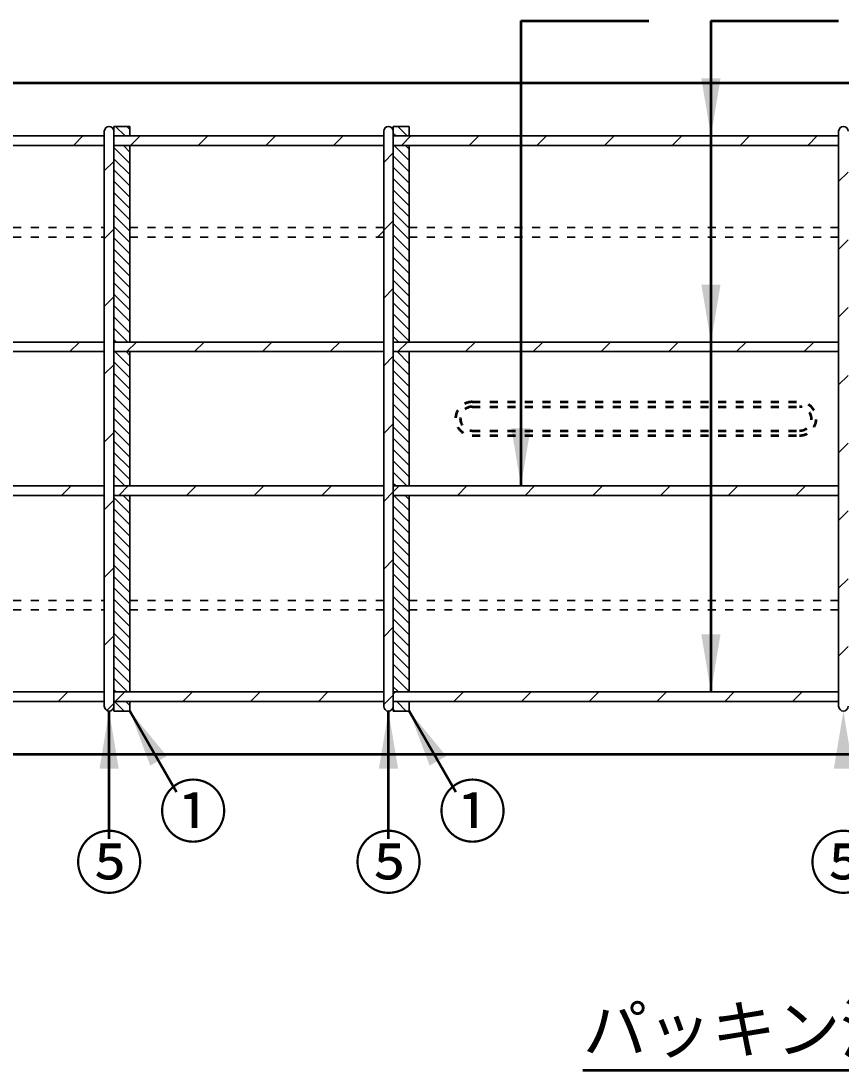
# Model space of a CAD drawing. Units: millimetres, scale not verified. Extents: x 100 to 4105, y 100 to 2870.
# Drawn here: x 3283 to 3796, y 1782 to 2438 of the extents above; entities that cross this region are included whole.
import ezdxf
from ezdxf.enums import TextEntityAlignment as Align

# ---------------------------------------------------------------- set-up
doc = ezdxf.new("R2010")
doc.units = ezdxf.units.MM
doc.header["$LTSCALE"] = 5
doc.linetypes.add('USER1', pattern=[2.2, 1, -1.2])
doc.layers.add('V-nasSTD', color=7, linetype='Continuous', lineweight=50)
doc.styles.add('ＭＳ ゴシック', font='')
doc.styles.get('ＭＳ ゴシック').set_extended_font_data('MS Gothic')

msp = doc.modelspace()

# ---------------------------------------------------------------- hatches: boundary and pattern name
at = {"layer": 'V-nasSTD'}
for points in [[(3720.814, 2402.351), (3714.814, 2366.351), (3708.814, 2402.351)], [(3720.814, 2273.351), (3714.814, 2237.351), (3708.814, 2273.351)], [(3601.814, 2183.351), (3595.814, 2147.351), (3589.814, 2183.351)], [(3720.814, 2054.351), (3714.814, 2018.351), (3708.814, 2054.351)], [(3343.814, 1970.351), (3337.814, 2006.351), (3331.814, 1970.351)], [(3374.01, 1978.174), (3350.814, 2006.351), (3363.617, 1972.174)], [(3518.814, 1970.351), (3512.814, 2006.351), (3506.814, 1970.351)], [(3549.01, 1978.174), (3525.814, 2006.351), (3538.617, 1972.174)], [(3803.814, 1970.351), (3797.814, 2006.351), (3791.814, 1970.351)]]:
    msp.add_hatch(color=256, dxfattribs=at).paths.add_polyline_path(points)

# ---------------------------------------------------------------- linework, layer by layer
for p, q in [((3595.814, 2438.351), (3595.814, 2147.351)), ((3595.814, 2438.351), (3675.814, 2438.351)), ((3714.814, 2438.351), (3714.814, 2018.351)), ((3714.814, 2438.351), (3794.814, 2438.351)), ((3917.814, 2399.351), (1917.814, 2399.351)), ((3337.814, 1926.401), (3337.814, 2006.351)), ((3380.104, 1955.619), (3350.814, 2006.351)), ((3512.814, 1926.401), (3512.814, 2006.351)), ((3555.104, 1955.619), (3525.814, 2006.351)), ((1917.814, 1979.351), (3917.814, 1979.351)), ((3634.606, 1781.636), (3917.814, 1781.636))]:
    msp.add_line(p, q, dxfattribs=at)
at = {"layer": 'V-nasSTD', "lineweight": 35}
for p, q in [((3350.814, 2372.351), (3340.814, 2372.351)), ((3340.814, 2372.351), (3340.814, 2369.351)), ((3341.833, 2372.351), (3347.833, 2366.351)), ((3348.904, 2372.351), (3350.814, 2370.441)), ((3350.814, 2372.351), (3350.814, 2366.351)), ((3525.814, 2372.351), (3515.814, 2372.351)), ((3515.814, 2372.351), (3515.814, 2369.351)), ((3518.61, 2372.351), (3524.61, 2366.351)), ((3525.681, 2372.351), (3525.814, 2372.218)), ((3525.814, 2372.351), (3525.814, 2366.351)), ((3025.814, 2366.351), (3334.814, 2366.351)), ((3315.458, 2360.351), (3321.458, 2366.351)), ((3334.814, 2369.351), (3334.814, 2009.351)), ((3340.814, 2369.351), (3340.814, 2009.351)), ((3340.814, 2366.351), (3509.814, 2366.351)), ((3351.194, 2360.351), (3357.194, 2366.351)), ((3393.62, 2360.351), (3399.62, 2366.351)), ((3436.046, 2360.351), (3442.046, 2366.351)), ((3478.473, 2360.351), (3484.473, 2366.351)), ((3509.814, 2369.351), (3509.814, 2009.351)), ((3515.814, 2369.351), (3515.814, 2009.351)), ((3515.814, 2368.076), (3517.538, 2366.351)), ((3515.814, 2366.351), (3794.814, 2366.351)), ((3526.899, 2366.351), (3520.899, 2360.351)), ((3563.326, 2360.351), (3569.326, 2366.351)), ((3605.752, 2360.351), (3611.752, 2366.351)), ((3648.178, 2360.351), (3654.178, 2366.351)), ((3690.605, 2360.351), (3696.605, 2366.351)), ((3733.031, 2360.351), (3739.031, 2366.351)), ((3775.458, 2360.351), (3781.458, 2366.351)), ((3794.814, 2369.351), (3794.814, 2009.351)), ((3025.814, 2360.351), (3334.814, 2360.351)), ((3340.814, 2360.351), (3509.814, 2360.351)), ((3340.814, 2359.228), (3350.814, 2349.228)), ((3346.762, 2360.351), (3350.814, 2356.299)), ((3350.814, 2360.351), (3350.814, 2237.351)), ((3515.814, 2360.351), (3794.814, 2360.351)), ((3516.467, 2360.351), (3525.814, 2351.005)), ((3523.538, 2360.351), (3525.814, 2358.076)), ((3525.814, 2360.351), (3525.814, 2237.351)), ((3340.814, 2352.157), (3350.814, 2342.157)), ((3515.814, 2355.765), (3509.814, 2349.765)), ((3515.814, 2353.934), (3525.814, 2343.934)), ((3340.814, 2350.471), (3334.814, 2344.471)), ((3340.814, 2345.086), (3350.814, 2335.086)), ((3515.814, 2346.862), (3525.814, 2336.862)), ((3340.814, 2338.015), (3350.814, 2328.015)), ((3515.814, 2339.791), (3525.814, 2329.791)), ((3800.814, 2343.78), (3794.814, 2337.78)), ((3515.814, 2332.72), (3525.814, 2322.72)), ((3340.814, 2330.944), (3350.814, 2320.944)), ((3515.814, 2325.649), (3525.814, 2315.649)), ((3340.814, 2323.873), (3350.814, 2313.873)), ((3515.814, 2318.578), (3525.814, 2308.578)), ((3340.814, 2316.802), (3350.814, 2306.802)), ((3515.814, 2313.339), (3509.814, 2307.339)), ((3340.814, 2308.044), (3334.814, 2302.044)), ((3340.814, 2309.73), (3350.814, 2299.73)), ((3515.814, 2311.507), (3525.814, 2301.507)), ((3340.814, 2302.659), (3350.814, 2292.659)), ((3515.814, 2304.436), (3525.814, 2294.436)), ((3800.814, 2301.354), (3794.814, 2295.354)), ((3340.814, 2295.588), (3350.814, 2285.588)), ((3515.814, 2297.365), (3525.814, 2287.365)), ((3340.814, 2288.517), (3350.814, 2278.517)), ((3515.814, 2290.294), (3525.814, 2280.294)), ((3340.814, 2281.446), (3350.814, 2271.446)), ((3515.814, 2283.223), (3525.814, 2273.223)), ((3340.814, 2274.375), (3350.814, 2264.375)), ((3515.814, 2276.152), (3525.814, 2266.152)), ((3340.814, 2267.304), (3350.814, 2257.304)), ((3515.814, 2270.912), (3509.814, 2264.912)), ((3515.814, 2269.081), (3525.814, 2259.081)), ((3340.814, 2265.618), (3334.814, 2259.618)), ((3340.814, 2260.233), (3350.814, 2250.233)), ((3515.814, 2262.01), (3525.814, 2252.01)), ((3340.814, 2253.162), (3350.814, 2243.162)), ((3515.814, 2254.939), (3525.814, 2244.939)), ((3800.814, 2258.928), (3794.814, 2252.928)), ((3340.814, 2246.091), (3349.554, 2237.351)), ((3515.814, 2247.868), (3525.814, 2237.868)), ((3515.814, 2240.796), (3519.259, 2237.351)), ((3025.814, 2237.351), (3334.814, 2237.351)), ((3313.237, 2231.351), (3319.237, 2237.351)), ((3340.814, 2239.02), (3342.483, 2237.351)), ((3340.814, 2237.351), (3509.814, 2237.351)), ((3348.973, 2231.351), (3354.973, 2237.351)), ((3391.399, 2231.351), (3397.399, 2237.351)), ((3433.826, 2231.351), (3439.826, 2237.351)), ((3476.252, 2231.351), (3482.252, 2237.351)), ((3515.814, 2237.351), (3794.814, 2237.351)), ((3524.678, 2237.351), (3518.678, 2231.351)), ((3561.105, 2231.351), (3567.105, 2237.351)), ((3603.531, 2231.351), (3609.531, 2237.351)), ((3645.958, 2231.351), (3651.958, 2237.351)), ((3688.384, 2231.351), (3694.384, 2237.351)), ((3730.81, 2231.351), (3736.81, 2237.351)), ((3773.237, 2231.351), (3779.237, 2237.351)), ((3025.814, 2231.351), (3334.814, 2231.351)), ((3340.814, 2231.351), (3509.814, 2231.351)), ((3341.411, 2231.351), (3350.814, 2221.949)), ((3348.483, 2231.351), (3350.814, 2229.02)), ((3350.814, 2147.351), (3350.814, 2231.351)), ((3515.814, 2228.486), (3509.814, 2222.486)), ((3515.814, 2231.351), (3794.814, 2231.351)), ((3515.814, 2226.654), (3525.814, 2216.654)), ((3518.188, 2231.351), (3525.814, 2223.725)), ((3525.259, 2231.351), (3525.814, 2230.796)), ((3525.814, 2147.351), (3525.814, 2231.351)), ((3340.814, 2223.192), (3334.814, 2217.192)), ((3340.814, 2224.878), (3350.814, 2214.878)), ((3340.814, 2217.807), (3350.814, 2207.807)), ((3515.814, 2219.583), (3525.814, 2209.583)), ((3800.814, 2216.501), (3794.814, 2210.501)), ((3340.814, 2210.736), (3350.814, 2200.736)), ((3515.814, 2212.512), (3525.814, 2202.512)), ((3340.814, 2203.664), (3350.814, 2193.664)), ((3515.814, 2205.441), (3525.814, 2195.441)), ((3340.814, 2196.593), (3350.814, 2186.593)), ((3515.814, 2198.37), (3525.814, 2188.37)), ((3340.814, 2189.522), (3350.814, 2179.522)), ((3515.814, 2191.299), (3525.814, 2181.299)), ((3340.814, 2180.765), (3334.814, 2174.765)), ((3340.814, 2182.451), (3350.814, 2172.451)), ((3515.814, 2186.06), (3509.814, 2180.06)), ((3515.814, 2184.228), (3525.814, 2174.228)), ((3340.814, 2175.38), (3350.814, 2165.38)), ((3515.814, 2177.157), (3525.814, 2167.157)), ((3800.814, 2174.075), (3794.814, 2168.075)), ((3340.814, 2168.309), (3350.814, 2158.309)), ((3515.814, 2170.086), (3525.814, 2160.086)), ((3340.814, 2161.238), (3350.814, 2151.238)), ((3515.814, 2163.015), (3525.814, 2153.015)), ((3340.814, 2154.167), (3347.63, 2147.351)), ((3515.814, 2155.944), (3524.406, 2147.351)), ((3515.814, 2148.873), (3517.335, 2147.351)), ((3025.814, 2147.351), (3334.814, 2147.351)), ((3025.814, 2141.351), (3334.814, 2141.351)), ((3308.09, 2141.351), (3314.09, 2147.351)), ((3340.814, 2147.351), (3509.814, 2147.351)), ((3340.814, 2141.351), (3509.814, 2141.351)), ((3343.826, 2141.351), (3349.826, 2147.351)), ((3346.559, 2141.351), (3350.814, 2137.096)), ((3350.814, 2141.351), (3350.814, 2018.351)), ((3386.252, 2141.351), (3392.252, 2147.351)), ((3428.678, 2141.351), (3434.678, 2147.351)), ((3471.105, 2141.351), (3477.105, 2147.351)), ((3515.814, 2143.633), (3509.814, 2137.633)), ((3515.814, 2147.351), (3794.814, 2147.351)), ((3519.531, 2147.351), (3515.814, 2143.633)), ((3515.814, 2141.351), (3794.814, 2141.351)), ((3516.264, 2141.351), (3525.814, 2131.802)), ((3523.335, 2141.351), (3525.814, 2138.873)), ((3525.814, 2141.351), (3525.814, 2018.351)), ((3555.958, 2141.351), (3561.958, 2147.351)), ((3598.384, 2141.351), (3604.384, 2147.351)), ((3640.81, 2141.351), (3646.81, 2147.351)), ((3683.237, 2141.351), (3689.237, 2147.351)), ((3725.663, 2141.351), (3731.663, 2147.351)), ((3768.09, 2141.351), (3774.09, 2147.351)), ((3340.814, 2138.339), (3334.814, 2132.339)), ((3340.814, 2140.025), (3350.814, 2130.025)), ((3515.814, 2134.73), (3525.814, 2124.73)), ((3340.814, 2132.954), (3350.814, 2122.954)), ((3800.814, 2131.648), (3794.814, 2125.648)), ((3340.814, 2125.883), (3350.814, 2115.883)), ((3515.814, 2127.659), (3525.814, 2117.659)), ((3340.814, 2118.812), (3350.814, 2108.812)), ((3515.814, 2120.588), (3525.814, 2110.588)), ((3340.814, 2111.741), (3350.814, 2101.741)), ((3515.814, 2113.517), (3525.814, 2103.517)), ((3340.814, 2104.669), (3350.814, 2094.669)), ((3515.814, 2106.446), (3525.814, 2096.446)), ((3340.814, 2095.912), (3334.814, 2089.912)), ((3340.814, 2097.598), (3350.814, 2087.598)), ((3515.814, 2101.207), (3509.814, 2095.207)), ((3515.814, 2099.375), (3525.814, 2089.375)), ((3340.814, 2090.527), (3350.814, 2080.527)), ((3515.814, 2092.304), (3525.814, 2082.304)), ((3800.814, 2089.222), (3794.814, 2083.222)), ((3340.814, 2083.456), (3350.814, 2073.456)), ((3515.814, 2085.233), (3525.814, 2075.233)), ((3340.814, 2076.385), (3350.814, 2066.385)), ((3515.814, 2078.162), (3525.814, 2068.162)), ((3340.814, 2069.314), (3350.814, 2059.314)), ((3515.814, 2071.091), (3525.814, 2061.091)), ((3340.814, 2062.243), (3350.814, 2052.243)), ((3515.814, 2064.02), (3525.814, 2054.02)), ((3515.814, 2058.78), (3509.814, 2052.78)), ((3515.814, 2056.949), (3525.814, 2046.949)), ((3340.814, 2053.486), (3334.814, 2047.486)), ((3340.814, 2055.172), (3350.814, 2045.172)), ((3515.814, 2049.878), (3525.814, 2039.878)), ((3340.814, 2048.101), (3350.814, 2038.101)), ((3515.814, 2042.807), (3525.814, 2032.807)), ((3800.814, 2046.796), (3794.814, 2040.796)), ((3340.814, 2041.03), (3350.814, 2031.03)), ((3340.814, 2033.959), (3350.814, 2023.959)), ((3515.814, 2035.736), (3525.814, 2025.736)), ((3340.814, 2026.888), (3349.351, 2018.351)), ((3515.814, 2028.664), (3525.814, 2018.664)), ((3025.814, 2018.351), (3334.814, 2018.351)), ((3305.869, 2012.351), (3311.869, 2018.351)), ((3340.814, 2019.817), (3342.279, 2018.351)), ((3340.814, 2018.351), (3509.814, 2018.351)), ((3341.605, 2012.351), (3347.605, 2018.351)), ((3384.031, 2012.351), (3390.031, 2018.351)), ((3426.458, 2012.351), (3432.458, 2018.351)), ((3468.884, 2012.351), (3474.884, 2018.351)), ((3515.814, 2016.354), (3509.814, 2010.354)), ((3515.814, 2021.593), (3519.056, 2018.351)), ((3515.814, 2018.351), (3794.814, 2018.351)), ((3517.31, 2018.351), (3515.814, 2016.854)), ((3553.737, 2012.351), (3559.737, 2018.351)), ((3596.163, 2012.351), (3602.163, 2018.351)), ((3638.59, 2012.351), (3644.59, 2018.351)), ((3681.016, 2012.351), (3687.016, 2018.351)), ((3723.443, 2012.351), (3729.443, 2018.351)), ((3765.869, 2012.351), (3771.869, 2018.351)), ((3025.814, 2012.351), (3334.814, 2012.351)), ((3340.814, 2011.06), (3336.439, 2006.685)), ((3340.814, 2012.351), (3509.814, 2012.351)), ((3341.208, 2012.351), (3347.208, 2006.351)), ((3348.279, 2012.351), (3350.814, 2009.817)), ((3350.814, 2006.351), (3350.814, 2012.351)), ((3515.814, 2012.351), (3794.814, 2012.351)), ((3517.985, 2012.351), (3523.985, 2006.351)), ((3525.556, 2012.351), (3525.814, 2012.093)), ((3525.814, 2006.351), (3525.814, 2012.351)), ((3340.814, 2006.351), (3340.814, 2009.351)), ((3340.814, 2006.351), (3350.814, 2006.351)), ((3350.247, 2006.351), (3350.814, 2006.917)), ((3515.814, 2006.351), (3515.814, 2009.351)), ((3515.814, 2007.451), (3516.914, 2006.351)), ((3515.814, 2006.351), (3525.814, 2006.351))]:
    msp.add_line(p, q, dxfattribs=at)
at = {"layer": 'V-nasSTD', "linetype": 'USER1', "lineweight": 35}
for p, q in [((3035.814, 2309.063), (3334.814, 2309.063)), ((3350.814, 2309.063), (3509.814, 2309.063)), ((3505.858, 2303.063), (3509.814, 2307.019)), ((3525.814, 2309.063), (3794.814, 2309.063)), ((3035.814, 2303.063), (3334.814, 2303.063)), ((3350.814, 2303.063), (3509.814, 2303.063)), ((3525.814, 2303.063), (3794.814, 2303.063)), ((3035.814, 2075.639), (3334.814, 2075.639)), ((3350.814, 2075.639), (3509.814, 2075.639)), ((3525.814, 2075.639), (3794.814, 2075.639)), ((3035.814, 2069.639), (3334.814, 2069.639)), ((3350.814, 2069.639), (3509.814, 2069.639)), ((3525.814, 2069.639), (3794.814, 2069.639))]:
    msp.add_line(p, q, dxfattribs=at)
at = {"layer": 'V-nasSTD', "linetype": 'USER1'}
for p, q in [((3565.314, 2199.851), (3770.314, 2199.851)), ((3565.314, 2196.851), (3770.314, 2196.851)), ((3565.314, 2181.851), (3770.314, 2181.851)), ((3565.314, 2178.851), (3770.314, 2178.851))]:
    msp.add_line(p, q, dxfattribs=at)
at = {"layer": 'V-nasSTD', "lineweight": 35}
for centre, start, end in [((3337.814, 2369.351), 0, 180), ((3512.814, 2369.351), 0, 180), ((3797.814, 2369.351), 0, 180), ((3337.814, 2009.351), 180, 0), ((3512.814, 2009.351), 180, 0), ((3797.814, 2009.351), 180, 0)]:
    msp.add_arc(centre, 3, start, end, dxfattribs=at)
at = {"layer": 'V-nasSTD', "linetype": 'USER1'}
for centre, radius, start, end in [((3565.314, 2189.351), 10.5, 90, 270), ((3565.314, 2189.351), 7.5, 90, 270), ((3770.314, 2189.351), 10.5, 270, 90), ((3770.314, 2189.351), 7.5, 270, 90)]:
    msp.add_arc(centre, radius, start, end, dxfattribs=at)

# ---------------------------------------------------------------- texts
at = {"layer": 'V-nasSTD', "style": 'ＭＳ ゴシック'}
for s, height, p in [('①', 31.67, (3368.867, 1959.27)), ('①', 31.67, (3543.867, 1959.27)), ('⑤', 31.67, (3316.25, 1927.251)), ('⑤', 31.67, (3491.25, 1927.251)), ('⑤', 31.67, (3776.25, 1927.251)), ('パッキン溝無し', 29.56, (3634.606, 1821.956))]:
    msp.add_text(s, height=height, dxfattribs=at).set_placement(p, align=Align.TOP_LEFT)

doc.saveas('drawing.dxf')
